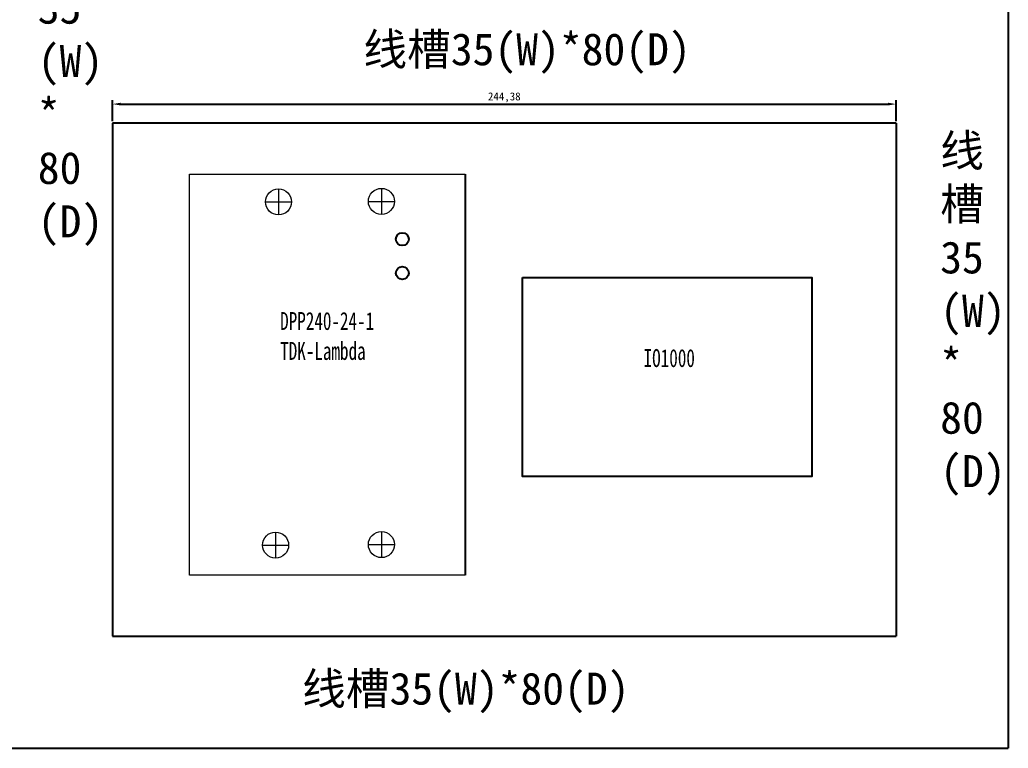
# Model space of a CAD drawing. Header units: millimetres. Extents: x -300 to 5587, y 233 to 3316.
# Drawn here: x 5278.4 to 5586.8, y 1296 to 1523.3 of the extents above; entities that cross this region are included whole.
import ezdxf

# ---------------------------------------------------------------- set-up
doc = ezdxf.new("R2010")
doc.units = ezdxf.units.MM
doc.styles.get("Standard").update_dxf_attribs({"font": ''})
doc.styles.add('宋', font='', dxfattribs={"width": 0.7})
doc.styles.get('Standard').set_extended_font_data('SimSun')
doc.styles.get('宋').set_extended_font_data('SimSun')
doc.dimstyles.new('ISO-25', dxfattribs={"dimtxt": 2.5, "dimasz": 2.5, "dimexe": 1.25, "dimexo": 0.625, "dimtad": 1, "dimtxsty": 'Standard', "dimcen": 2.5, "dimadec": 0, "dimazin": 0, "dimtfac": 1, "dimtmove": 0, "dimatfit": 3, "dimfxl": 1, "dimarcsym": 0})

# ---------------------------------------------------------------- blocks, each defined once
blk = doc.blocks.new('*D92')
at = {"color": 0, "lineweight": -2, "transparency": 16777216}
for p, q in [((5307.4, 1491.64), (5307.4, 1498.25)), ((5309.9, 1497), (5549.29, 1497)), ((5551.79, 1491.64), (5551.79, 1498.25))]:
    blk.add_line(p, q, dxfattribs=at)
at = {"color": 0, "transparency": 16777216}
for points in [[(5309.9, 1497.42), (5309.9, 1496.58), (5307.4, 1497)], [(5549.29, 1496.58), (5549.29, 1497.42), (5551.79, 1497)]]:
    blk.add_solid(points, dxfattribs=at)
at = {"layer": 'Defpoints', "color": 0, "transparency": 16777216}
for p in [(5551.79, 1497), (5307.4, 1491.02), (5551.79, 1491.02)]:
    blk.add_point(p, dxfattribs=at)
at = {"color": 0, "transparency": 16777216, "insert": (5429.59, 1499.08), "char_height": 2.5, "attachment_point": 5}
blk.add_mtext('244,38', dxfattribs=at)

msp = doc.modelspace()

# ---------------------------------------------------------------- linework, layer by layer
for p, q in [((5551.786, 1491.019), (5307.403, 1491.019)), ((5307.403, 1491.019), (5307.403, 1331.019)), ((5551.786, 1491.019), (5551.786, 1331.019)), ((5417.36, 1475.168), (5417.36, 1349.968)), ((5307.403, 1331.019), (5551.786, 1331.019)), ((5272.403, 1296.019), (5586.786, 1296.019))]:
    msp.add_line(p, q)
at = {"lineweight": 0}
for p, q in [((5331.36, 1349.968), (5331.36, 1475.168)), ((5331.36, 1475.168), (5417.36, 1475.168)), ((5359.158, 1470.537), (5359.158, 1462.42)), ((5391.253, 1470.701), (5391.253, 1462.584)), ((5355.099, 1466.478), (5363.216, 1466.478)), ((5387.195, 1466.642), (5395.312, 1466.642)), ((5358.249, 1363.454), (5358.249, 1355.337)), ((5391.253, 1363.618), (5391.253, 1355.501)), ((5354.19, 1359.395), (5362.308, 1359.395)), ((5387.195, 1359.559), (5395.312, 1359.559)), ((5417.36, 1349.968), (5331.36, 1349.968))]:
    msp.add_line(p, q, dxfattribs=at)
msp.add_lwpolyline([(5272.403, 1296.019), (4136.786, 1296.019), (4136.786, 1756.019), (5586.786, 1756.019), (5586.786, 1296.019)])
msp.add_lwpolyline([(5435.259, 1442.944), (5525.501, 1442.944), (5525.501, 1380.778), (5435.259, 1380.778)], close=True)
for centre in [(5359.158, 1466.478), (5391.253, 1466.642), (5358.249, 1359.395), (5391.253, 1359.559)]:
    msp.add_circle(centre, 4.059, dxfattribs=at)
at = {"color": 0, "linetype": 'Continuous'}
for centre in [(5397.773, 1454.852), (5397.773, 1444.284)]:
    msp.add_circle(centre, 2.01, dxfattribs=at)

# ---------------------------------------------------------------- texts
at = {"lineweight": 0, "char_height": 10, "attachment_point": 1}
for s, insert, width in [('线槽35\\P(W)\\P*\\P80\\P(D)', (5284.063, 1565.433), 13.79767), ('线槽35(W)*80(D)', (5385.625, 1519.121), 120.02374), ('线槽35\\P(W)\\P*\\P80\\P(D)', (5565.563, 1487.503), 13.79767), ('线槽35(W)*80(D)', (5366.519, 1319.625), 120.02374)]:
    msp.add_mtext(s, dxfattribs=dict(at, insert=insert, width=width))
at = {"lineweight": 0, "char_height": 5.6, "attachment_point": 1, "style": '宋'}
for s, insert, width in [('DPP240-24-1\\PTDK-Lambda ', (5359.666, 1432.126), 37.18515), ('IO1000', (5473.047, 1420.556), 20.59108)]:
    msp.add_mtext(s, dxfattribs=dict(at, insert=insert, width=width))

# ---------------------------------------------------------------- dimensions: what is measured, and where the dimension line sits
dim = msp.add_linear_dim(base=(5551.786, 1497.001), p1=(5307.403, 1491.019), p2=(5551.786, 1491.019), dimstyle='ISO-25')
dim.commit()
dim.dimension.update_dxf_attribs({"geometry": '*D92', "text_midpoint": (5429.595, 1499.084)})

doc.saveas('drawing.dxf')
